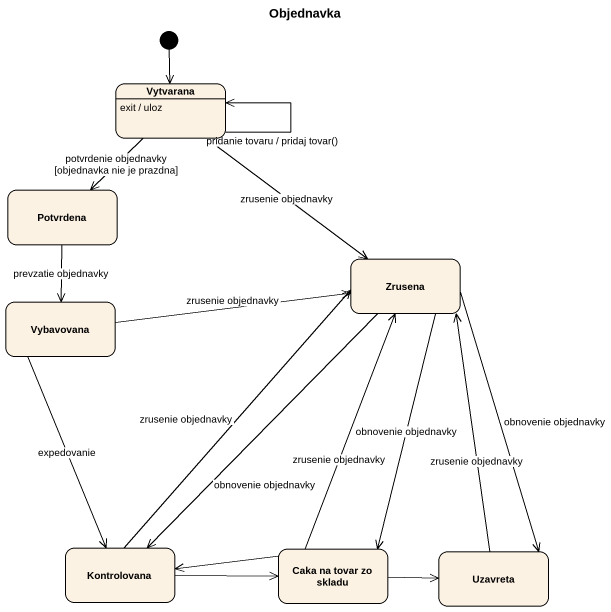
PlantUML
@startuml
title Objednavka
hide empty description
state Vytvarana
Vytvarana : exit / uloz
state Potvrdena
state Zrusena
state Vybavovana
state Kontrolovana
state "Caka na tovar zo skladu" as Caka_na_tovar_zo_skladu
state Uzavreta
[*] --> Vytvarana
Vytvarana --> Vytvarana : pridanie tovaru / pridaj tovar()
Vytvarana --> Potvrdena : potvrdenie objednavky [objednavka nie je prazdna]
Vytvarana --> Zrusena : zrusenie objednavky
Potvrdena --> Vybavovana : prevzatie objednavky
Zrusena --> Kontrolovana : obnovenie objednavky
Zrusena --> Caka_na_tovar_zo_skladu : obnovenie objednavky
Zrusena --> Uzavreta : obnovenie objednavky
Vybavovana -right-> Zrusena : zrusenie objednavky
Vybavovana --> Kontrolovana : expedovanie
Kontrolovana -up-> Zrusena : zrusenie objednavky
Kontrolovana -right-> Caka_na_tovar_zo_skladu
Caka_na_tovar_zo_skladu -up-> Zrusena : zrusenie objednavky
Caka_na_tovar_zo_skladu -left-> Kontrolovana
Caka_na_tovar_zo_skladu -right-> Uzavreta
Uzavreta -up-> Zrusena : zrusenie objednavky
@enduml
